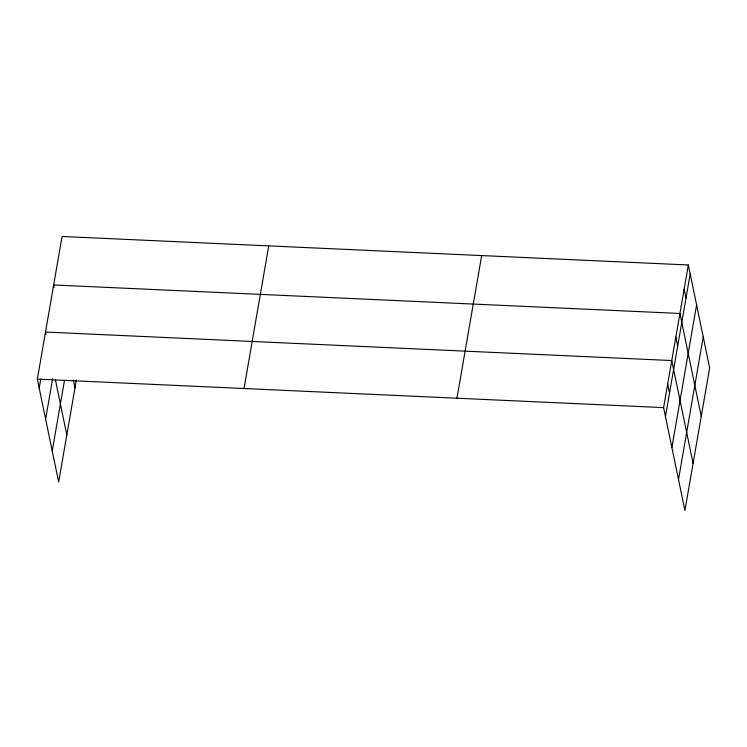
<?xml version="1.0" encoding="UTF-8"?>
<svg xmlns="http://www.w3.org/2000/svg" width="747" height="747" viewBox="0 0 747 747"><rect width="100%" height="100%" fill="white"/><g stroke="black" fill="none" stroke-linecap="round" stroke-linejoin="round"><path stroke-width="1.12" d="M76.315 380.167L58.658 482.02L37.35 379.121L62.076 236.482L688.342 264.98L709.65 367.879L684.924 510.518L663.607 407.619L688.342 264.98M39.199 388.038L40.749 379.074M45.623 419.058L52.617 378.71M52.234 451.011L64.475 380.4M244.017 388.524L268.743 245.884M456.949 398.216L481.675 255.567M665.456 416.537L690.191 273.897M671.88 447.556L696.606 304.916M678.5 479.509L703.226 336.869M37.35 379.121L663.607 407.619M684.14 289.229L685.979 298.146M701.246 416.378L679.929 313.469L53.672 284.971L54.129 287.203M675.848 337.009L677.697 345.926M693.085 463.448L671.768 360.549L45.511 332.051L45.969 334.273M667.687 384.079L669.536 392.997M73.374 380.13L74.98 387.88M55.437 379.971L66.819 434.95"/></g></svg>
